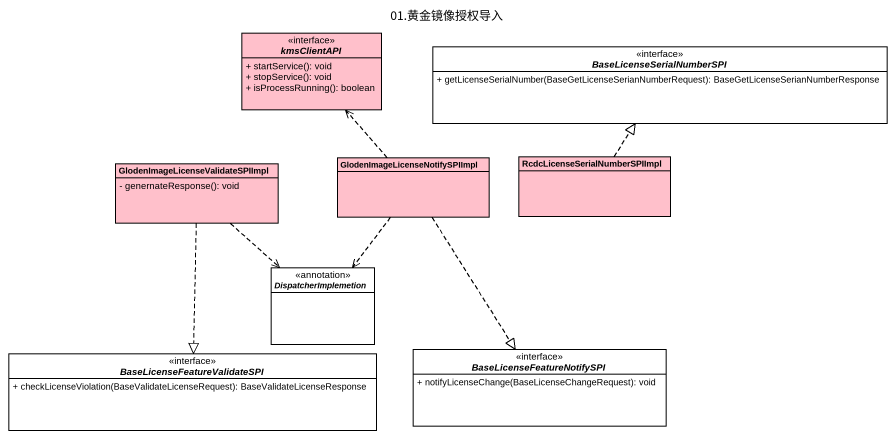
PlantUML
@startuml
title 01.黄金镜像授权导入
hide circle
hide empty members
skinparam classAttributeIconSize 0
interface kmsClientAPI <<interface>> #FFC0CB {
  + startService(): void
  + stopService(): void
  + isProcessRunning(): boolean
}
interface BaseLicenseSerialNumberSPI <<interface>> #FFFFFF {
  + getLicenseSerialNumber(BaseGetLicenseSerianNumberRequest): BaseGetLicenseSerianNumberResponse
}
class "GlodenImageLicenseValidateSPIImpl" as GlodenImageLicenseValidateSP #FFC0CB {
  - genernateResponse(): void
}
class "GlodenImageLicenseNotifySPIImpl" as GlodenImageLicenseNotifySPII #FFC0CB
class "RcdcLicenseSerialNumberSPIImpl" as RcdcLicenseSerialNumberSPIIm #FFC0CB
interface DispatcherImplemetion <<annotation>> #FFFFFF
interface "BaseLicenseFeatureValidateSPI" as BaseLicenseFeatureValidateSP <<interface>> #FFFFFF {
  + checkLicenseViolation(BaseValidateLicenseRequest): BaseValidateLicenseResponse
}
interface BaseLicenseFeatureNotifySPI <<interface>> #FFFFFF {
  + notifyLicenseChange(BaseLicenseChangeRequest): void
}
GlodenImageLicenseValidateSP ..> DispatcherImplemetion
GlodenImageLicenseValidateSP ..|> BaseLicenseFeatureValidateSP
GlodenImageLicenseNotifySPII .up.> kmsClientAPI
GlodenImageLicenseNotifySPII ..> DispatcherImplemetion
GlodenImageLicenseNotifySPII ..|> BaseLicenseFeatureNotifySPI
RcdcLicenseSerialNumberSPIIm .up.|> BaseLicenseSerialNumberSPI
@enduml
